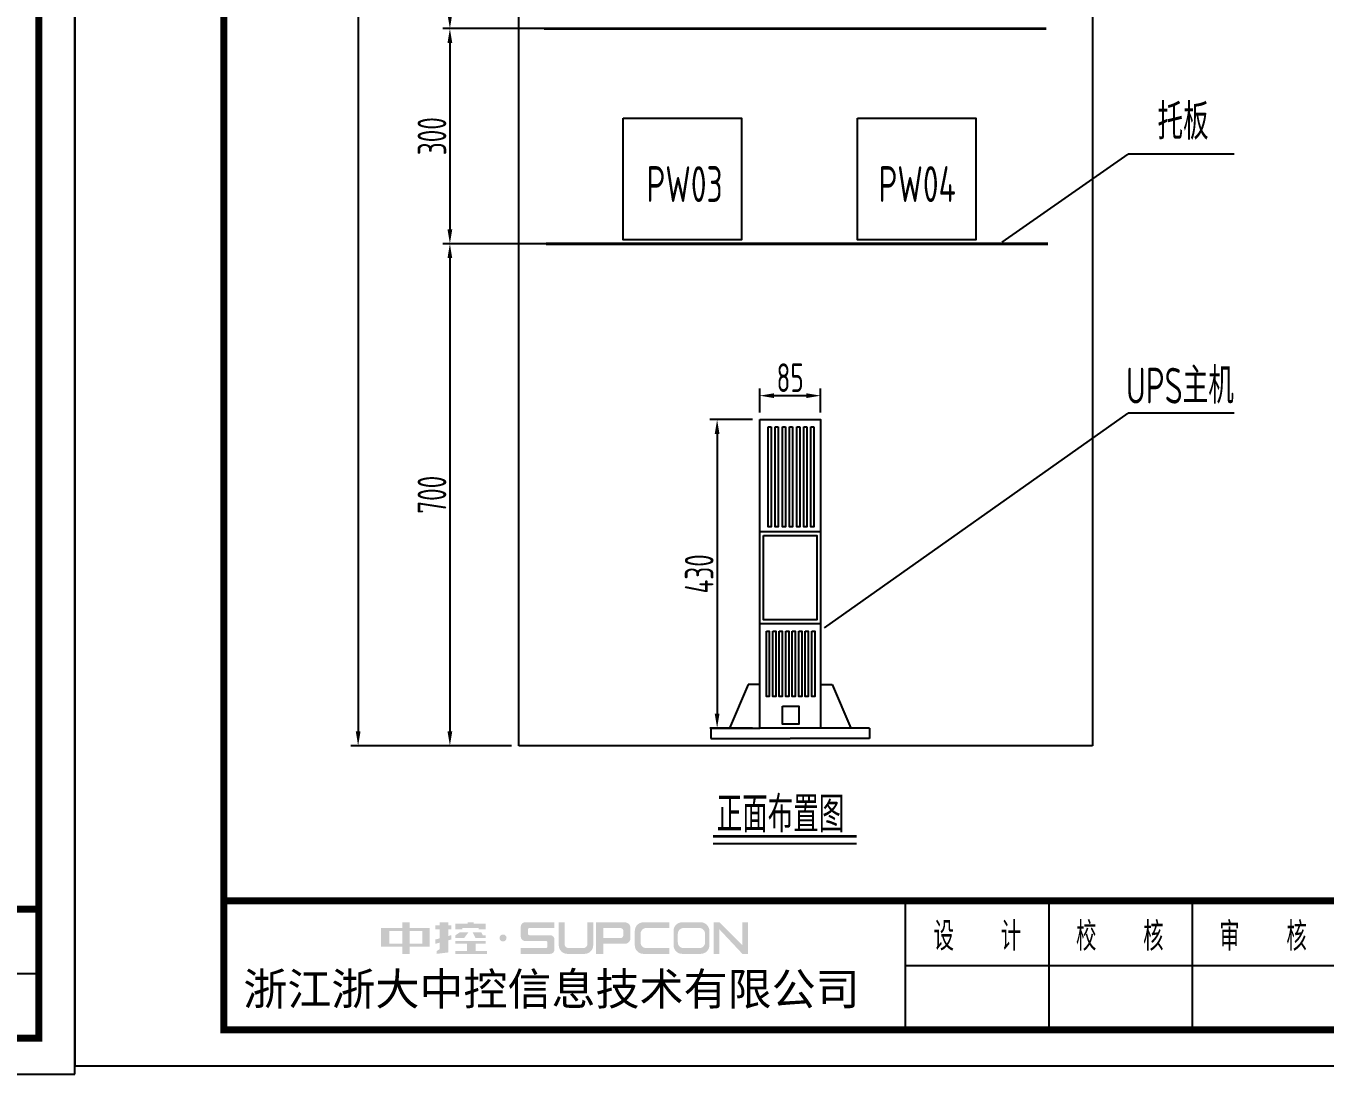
# Model space of a CAD drawing. Header units: millimetres. Extents: x 30557 to 235556, y -116603 to -73383.
# Drawn here: x 85910 to 87722, y -93647 to -92186 of the extents above; entities that cross this region are included whole.
import ezdxf
from ezdxf.enums import TextEntityAlignment as Align

# ---------------------------------------------------------------- set-up
doc = ezdxf.new("R2010")
doc.units = ezdxf.units.MM
doc.layers.add('1', color=3, linetype='Continuous')
doc.layers.add('文本层', color=2, linetype='Continuous')
doc.layers.add('_Drawing', color=7, linetype='Continuous', lineweight=25)
doc.styles.add('supcon', font='sceie.shx', dxfattribs={"width": 0.75, "height": 40, "bigfont": 'sceic.shx'})
doc.styles.add('Title', font='', dxfattribs={"height": 45})
doc.styles.get('Title').set_extended_font_data('SimHei')
doc.dimstyles.new('supcon', dxfattribs={"dimtxt": 20, "dimasz": 20, "dimexe": 10, "dimexo": 10, "dimgap": 5, "dimtad": 1, "dimtoh": 1, "dimdec": 0, "dimzin": 0, "dimdsep": 46, "dimtxsty": 'supcon', "dimcen": 0.09, "dimclrd": 2, "dimclre": 2, "dimclrt": 2, "dimadec": 0, "dimazin": 0, "dimtfac": 1, "dimtdec": 0, "dimtofl": 0, "dimtmove": 0, "dimatfit": 3, "dimfxl": 1, "dimtolj": 1, "dimtzin": 0, "dimarcsym": 0})

# ---------------------------------------------------------------- blocks, each defined once
blk = doc.blocks.new('中控·SUPCON')
at = {"linetype": 'Continuous'}
h = blk.add_hatch(color=2, dxfattribs=at)
h.dxf.hatch_style = 1
h.paths.add_polyline_path([(34, 33), (20, 33), (20, 37), (15, 37), (15, 36), (15, 33), (0, 33), (0, 20), (13, 20), (15, 20), (15, 15), (20, 15), (20, 20), (22, 20), (34, 20)])
h.paths.add_polyline_path([(20, 30), (20, 31), (29, 31), (29, 22), (20.01, 22)], flags=16)
h.paths.add_polyline_path([(15, 30), (14.99, 22), (6, 22), (6, 31), (15, 31)], flags=16)
h.paths.add_polyline_path([(47, 32), (49, 32), (49, 35), (47, 35), (47, 37), (41, 37), (41, 35), (38, 35), (38, 32), (41, 32), (41, 25.82), (38, 25), (38, 22), (41, 22.82), (41, 18.33), (39, 17), (39, 15), (47, 16), (47, 24.45), (49, 25), (49, 28), (47, 27.45)])
h.paths.add_polyline_path([(61, 30), (55, 30), (52, 28), (52, 26), (58, 26)])
h.paths.add_polyline_path([(73, 28), (71, 28), (70, 30), (64, 30), (66, 26), (73, 26)])
h.paths.add_polyline_path([(73, 36), (64.6, 36), (64.6, 37), (60.4, 37), (60.4, 36), (52, 36), (52, 32), (56.83, 32), (56.83, 33.08), (68.17, 33.08), (68.17, 32), (73, 32)])
h.paths.add_polyline_path([(66, 22), (73, 22), (73, 24), (52, 24), (52, 22), (60, 22), (60, 17), (52, 17), (52, 15), (74, 15), (74, 17), (66, 17)])
h.paths.add_polyline_path([(82.72, 26.07, 1), (87.59, 26.07, 1)])
h.paths.add_polyline_path([(118, 28), (103.54, 28, -0.414214), (102.54, 29), (102.54, 32, -0.414214), (103.54, 33), (121, 33), (121, 37), (100.54, 37, 0.414214), (97.54, 34), (97.54, 27, 0.414214), (100.54, 24), (115, 24, -0.414214), (116, 23), (116, 20, -0.414214), (115, 19), (97.54, 19), (97.54, 15), (118, 15, 0.414214), (121, 18), (121, 25, 0.414214)])
h.paths.add_polyline_path([(128, 37), (124, 37), (124, 36), (124, 21, 0.414214), (130, 15), (142, 15, 0.414214), (148, 21), (148, 37), (144, 37), (144, 22, -0.414214), (141, 19), (131, 19, -0.414214), (128, 22)])
h.paths.add_polyline_path([(174, 26), (174, 33, 0.414214), (170, 37), (150, 37), (150, 36), (150, 15), (155, 15), (155, 22), (170, 22, 0.414214)])
h.paths.add_polyline_path([(167, 26), (155, 26), (155, 33), (167, 33, -0.414214), (169, 31), (169, 28, -0.414214)], flags=16)
h.paths.add_polyline_path([(201, 19), (185, 19, -0.414214), (181, 23), (181, 29, -0.414214), (185, 33), (201, 33), (201, 37), (183, 37, 0.414214), (177, 31), (177, 21, 0.414214), (183, 15), (201, 15)])
h.paths.add_polyline_path([(229, 21), (229, 31, 0.414214), (223, 37), (210, 37, 0.414214), (204, 31), (204, 21, 0.414214), (210, 15), (223, 15, 0.414214)])
h.paths.add_polyline_path([(207, 23), (207, 29, -0.414214), (211, 33), (222, 33, -0.414214), (226, 29), (226, 23, -0.414214), (222, 19), (211, 19, -0.414214)], flags=16)
h.paths.add_polyline_path([(236, 32.07), (252, 15), (256, 15), (256, 37), (252, 37), (252, 21), (236, 37), (232, 37), (232, 36), (232, 15), (236, 15)])
h = blk.add_hatch(color=2, dxfattribs=at)
h.dxf.hatch_style = 1
h.paths.add_polyline_path([(34, 33), (20, 33), (20, 37), (15, 37), (15, 36), (15, 33), (0, 33), (0, 20), (13, 20), (15, 20), (15, 15), (20, 15), (20, 20), (22, 20), (34, 20)])
h.paths.add_polyline_path([(20, 30), (20, 31), (29, 31), (29, 22), (20.01, 22)], flags=16)
h.paths.add_polyline_path([(15, 30), (14.99, 22), (6, 22), (6, 31), (15, 31)], flags=16)
h.paths.add_polyline_path([(47, 32), (49, 32), (49, 35), (47, 35), (47, 37), (41, 37), (41, 35), (38, 35), (38, 32), (41, 32), (41, 25.82), (38, 25), (38, 22), (41, 22.82), (41, 18.33), (39, 17), (39, 15), (47, 16), (47, 24.45), (49, 25), (49, 28), (47, 27.45)])
h.paths.add_polyline_path([(61, 30), (55, 30), (52, 28), (52, 26), (58, 26)])
h.paths.add_polyline_path([(73, 28), (71, 28), (70, 30), (64, 30), (66, 26), (73, 26)])
h.paths.add_polyline_path([(73, 36), (64.6, 36), (64.6, 37), (60.4, 37), (60.4, 36), (52, 36), (52, 32), (56.83, 32), (56.83, 33.08), (68.17, 33.08), (68.17, 32), (73, 32)])
h.paths.add_polyline_path([(66, 22), (73, 22), (73, 24), (52, 24), (52, 22), (60, 22), (60, 17), (52, 17), (52, 15), (74, 15), (74, 17), (66, 17)])
h.paths.add_polyline_path([(82.72, 26.07, 1), (87.59, 26.07, 1)])
h.paths.add_polyline_path([(118, 28), (103.54, 28, -0.414214), (102.54, 29), (102.54, 32, -0.414214), (103.54, 33), (121, 33), (121, 37), (100.54, 37, 0.414214), (97.54, 34), (97.54, 27, 0.414214), (100.54, 24), (115, 24, -0.414214), (116, 23), (116, 20, -0.414214), (115, 19), (97.54, 19), (97.54, 15), (118, 15, 0.414214), (121, 18), (121, 25, 0.414214)])
h.paths.add_polyline_path([(128, 37), (124, 37), (124, 36), (124, 21, 0.414214), (130, 15), (142, 15, 0.414214), (148, 21), (148, 37), (144, 37), (144, 22, -0.414214), (141, 19), (131, 19, -0.414214), (128, 22)])
h.paths.add_polyline_path([(174, 26), (174, 33, 0.414214), (170, 37), (150, 37), (150, 36), (150, 15), (155, 15), (155, 22), (170, 22, 0.414214)])
h.paths.add_polyline_path([(167, 26), (155, 26), (155, 33), (167, 33, -0.414214), (169, 31), (169, 28, -0.414214)], flags=16)
h.paths.add_polyline_path([(201, 19), (185, 19, -0.414214), (181, 23), (181, 29, -0.414214), (185, 33), (201, 33), (201, 37), (183, 37, 0.414214), (177, 31), (177, 21, 0.414214), (183, 15), (201, 15)])
h.paths.add_polyline_path([(229, 21), (229, 31, 0.414214), (223, 37), (210, 37, 0.414214), (204, 31), (204, 21, 0.414214), (210, 15), (223, 15, 0.414214)])
h.paths.add_polyline_path([(207, 23), (207, 29, -0.414214), (211, 33), (222, 33, -0.414214), (226, 29), (226, 23, -0.414214), (222, 19), (211, 19, -0.414214)], flags=16)
h.paths.add_polyline_path([(236, 32.07), (252, 15), (256, 15), (256, 37), (252, 37), (252, 21), (236, 37), (232, 37), (232, 36), (232, 15), (236, 15)])
h = blk.add_hatch(color=2, dxfattribs=at)
h.dxf.hatch_style = 1
h.paths.add_polyline_path([(34, 33), (20, 33), (20, 37), (15, 37), (15, 36), (15, 33), (0, 33), (0, 20), (13, 20), (15, 20), (15, 15), (20, 15), (20, 20), (22, 20), (34, 20)])
h.paths.add_polyline_path([(20, 30), (20, 31), (29, 31), (29, 22), (20.01, 22)], flags=16)
h.paths.add_polyline_path([(15, 30), (14.99, 22), (6, 22), (6, 31), (15, 31)], flags=16)
h.paths.add_polyline_path([(47, 32), (49, 32), (49, 35), (47, 35), (47, 37), (41, 37), (41, 35), (38, 35), (38, 32), (41, 32), (41, 25.82), (38, 25), (38, 22), (41, 22.82), (41, 18.33), (39, 17), (39, 15), (47, 16), (47, 24.45), (49, 25), (49, 28), (47, 27.45)])
h.paths.add_polyline_path([(61, 30), (55, 30), (52, 28), (52, 26), (58, 26)])
h.paths.add_polyline_path([(73, 28), (71, 28), (70, 30), (64, 30), (66, 26), (73, 26)])
h.paths.add_polyline_path([(73, 36), (64.6, 36), (64.6, 37), (60.4, 37), (60.4, 36), (52, 36), (52, 32), (56.83, 32), (56.83, 33.08), (68.17, 33.08), (68.17, 32), (73, 32)])
h.paths.add_polyline_path([(66, 22), (73, 22), (73, 24), (52, 24), (52, 22), (60, 22), (60, 17), (52, 17), (52, 15), (74, 15), (74, 17), (66, 17)])
h.paths.add_polyline_path([(82.72, 26.07, 1), (87.59, 26.07, 1)])
h.paths.add_polyline_path([(118, 28), (103.54, 28, -0.414214), (102.54, 29), (102.54, 32, -0.414214), (103.54, 33), (121, 33), (121, 37), (100.54, 37, 0.414214), (97.54, 34), (97.54, 27, 0.414214), (100.54, 24), (115, 24, -0.414214), (116, 23), (116, 20, -0.414214), (115, 19), (97.54, 19), (97.54, 15), (118, 15, 0.414214), (121, 18), (121, 25, 0.414214)])
h.paths.add_polyline_path([(128, 37), (124, 37), (124, 36), (124, 21, 0.414214), (130, 15), (142, 15, 0.414214), (148, 21), (148, 37), (144, 37), (144, 22, -0.414214), (141, 19), (131, 19, -0.414214), (128, 22)])
h.paths.add_polyline_path([(174, 26), (174, 33, 0.414214), (170, 37), (150, 37), (150, 36), (150, 15), (155, 15), (155, 22), (170, 22, 0.414214)])
h.paths.add_polyline_path([(167, 26), (155, 26), (155, 33), (167, 33, -0.414214), (169, 31), (169, 28, -0.414214)], flags=16)
h.paths.add_polyline_path([(201, 19), (185, 19, -0.414214), (181, 23), (181, 29, -0.414214), (185, 33), (201, 33), (201, 37), (183, 37, 0.414214), (177, 31), (177, 21, 0.414214), (183, 15), (201, 15)])
h.paths.add_polyline_path([(229, 21), (229, 31, 0.414214), (223, 37), (210, 37, 0.414214), (204, 31), (204, 21, 0.414214), (210, 15), (223, 15, 0.414214)])
h.paths.add_polyline_path([(207, 23), (207, 29, -0.414214), (211, 33), (222, 33, -0.414214), (226, 29), (226, 23, -0.414214), (222, 19), (211, 19, -0.414214)], flags=16)
h.paths.add_polyline_path([(236, 32.07), (252, 15), (256, 15), (256, 37), (252, 37), (252, 21), (236, 37), (232, 37), (232, 36), (232, 15), (236, 15)])
h = blk.add_hatch(color=2, dxfattribs=at)
h.dxf.hatch_style = 1
h.paths.add_polyline_path([(34, 33), (20, 33), (20, 37), (15, 37), (15, 36), (15, 33), (0, 33), (0, 20), (13, 20), (15, 20), (15, 15), (20, 15), (20, 20), (22, 20), (34, 20)])
h.paths.add_polyline_path([(20, 30), (20, 31), (29, 31), (29, 22), (20.01, 22)], flags=16)
h.paths.add_polyline_path([(15, 30), (14.99, 22), (6, 22), (6, 31), (15, 31)], flags=16)
h.paths.add_polyline_path([(47, 32), (49, 32), (49, 35), (47, 35), (47, 37), (41, 37), (41, 35), (38, 35), (38, 32), (41, 32), (41, 25.82), (38, 25), (38, 22), (41, 22.82), (41, 18.33), (39, 17), (39, 15), (47, 16), (47, 24.45), (49, 25), (49, 28), (47, 27.45)])
h.paths.add_polyline_path([(61, 30), (55, 30), (52, 28), (52, 26), (58, 26)])
h.paths.add_polyline_path([(73, 28), (71, 28), (70, 30), (64, 30), (66, 26), (73, 26)])
h.paths.add_polyline_path([(73, 36), (64.6, 36), (64.6, 37), (60.4, 37), (60.4, 36), (52, 36), (52, 32), (56.83, 32), (56.83, 33.08), (68.17, 33.08), (68.17, 32), (73, 32)])
h.paths.add_polyline_path([(66, 22), (73, 22), (73, 24), (52, 24), (52, 22), (60, 22), (60, 17), (52, 17), (52, 15), (74, 15), (74, 17), (66, 17)])
h.paths.add_polyline_path([(82.72, 26.07, 1), (87.59, 26.07, 1)])
h.paths.add_polyline_path([(118, 28), (103.54, 28, -0.414214), (102.54, 29), (102.54, 32, -0.414214), (103.54, 33), (121, 33), (121, 37), (100.54, 37, 0.414214), (97.54, 34), (97.54, 27, 0.414214), (100.54, 24), (115, 24, -0.414214), (116, 23), (116, 20, -0.414214), (115, 19), (97.54, 19), (97.54, 15), (118, 15, 0.414214), (121, 18), (121, 25, 0.414214)])
h.paths.add_polyline_path([(128, 37), (124, 37), (124, 36), (124, 21, 0.414214), (130, 15), (142, 15, 0.414214), (148, 21), (148, 37), (144, 37), (144, 22, -0.414214), (141, 19), (131, 19, -0.414214), (128, 22)])
h.paths.add_polyline_path([(174, 26), (174, 33, 0.414214), (170, 37), (150, 37), (150, 36), (150, 15), (155, 15), (155, 22), (170, 22, 0.414214)])
h.paths.add_polyline_path([(167, 26), (155, 26), (155, 33), (167, 33, -0.414214), (169, 31), (169, 28, -0.414214)], flags=16)
h.paths.add_polyline_path([(201, 19), (185, 19, -0.414214), (181, 23), (181, 29, -0.414214), (185, 33), (201, 33), (201, 37), (183, 37, 0.414214), (177, 31), (177, 21, 0.414214), (183, 15), (201, 15)])
h.paths.add_polyline_path([(229, 21), (229, 31, 0.414214), (223, 37), (210, 37, 0.414214), (204, 31), (204, 21, 0.414214), (210, 15), (223, 15, 0.414214)])
h.paths.add_polyline_path([(207, 23), (207, 29, -0.414214), (211, 33), (222, 33, -0.414214), (226, 29), (226, 23, -0.414214), (222, 19), (211, 19, -0.414214)], flags=16)
h.paths.add_polyline_path([(236, 32.07), (252, 15), (256, 15), (256, 37), (252, 37), (252, 21), (236, 37), (232, 37), (232, 36), (232, 15), (236, 15)])
h = blk.add_hatch(color=2, dxfattribs=at)
h.dxf.hatch_style = 1
h.paths.add_polyline_path([(34, 33), (20, 33), (20, 37), (15, 37), (15, 36), (15, 33), (0, 33), (0, 20), (13, 20), (15, 20), (15, 15), (20, 15), (20, 20), (22, 20), (34, 20)])
h.paths.add_polyline_path([(20, 30), (20, 31), (29, 31), (29, 22), (20.01, 22)], flags=16)
h.paths.add_polyline_path([(15, 30), (14.99, 22), (6, 22), (6, 31), (15, 31)], flags=16)
h.paths.add_polyline_path([(47, 32), (49, 32), (49, 35), (47, 35), (47, 37), (41, 37), (41, 35), (38, 35), (38, 32), (41, 32), (41, 25.82), (38, 25), (38, 22), (41, 22.82), (41, 18.33), (39, 17), (39, 15), (47, 16), (47, 24.45), (49, 25), (49, 28), (47, 27.45)])
h.paths.add_polyline_path([(61, 30), (55, 30), (52, 28), (52, 26), (58, 26)])
h.paths.add_polyline_path([(73, 28), (71, 28), (70, 30), (64, 30), (66, 26), (73, 26)])
h.paths.add_polyline_path([(73, 36), (64.6, 36), (64.6, 37), (60.4, 37), (60.4, 36), (52, 36), (52, 32), (56.83, 32), (56.83, 33.08), (68.17, 33.08), (68.17, 32), (73, 32)])
h.paths.add_polyline_path([(66, 22), (73, 22), (73, 24), (52, 24), (52, 22), (60, 22), (60, 17), (52, 17), (52, 15), (74, 15), (74, 17), (66, 17)])
h.paths.add_polyline_path([(82.72, 26.07, 1), (87.59, 26.07, 1)])
h.paths.add_polyline_path([(118, 28), (103.54, 28, -0.414214), (102.54, 29), (102.54, 32, -0.414214), (103.54, 33), (121, 33), (121, 37), (100.54, 37, 0.414214), (97.54, 34), (97.54, 27, 0.414214), (100.54, 24), (115, 24, -0.414214), (116, 23), (116, 20, -0.414214), (115, 19), (97.54, 19), (97.54, 15), (118, 15, 0.414214), (121, 18), (121, 25, 0.414214)])
h.paths.add_polyline_path([(128, 37), (124, 37), (124, 36), (124, 21, 0.414214), (130, 15), (142, 15, 0.414214), (148, 21), (148, 37), (144, 37), (144, 22, -0.414214), (141, 19), (131, 19, -0.414214), (128, 22)])
h.paths.add_polyline_path([(174, 26), (174, 33, 0.414214), (170, 37), (150, 37), (150, 36), (150, 15), (155, 15), (155, 22), (170, 22, 0.414214)])
h.paths.add_polyline_path([(167, 26), (155, 26), (155, 33), (167, 33, -0.414214), (169, 31), (169, 28, -0.414214)], flags=16)
h.paths.add_polyline_path([(201, 19), (185, 19, -0.414214), (181, 23), (181, 29, -0.414214), (185, 33), (201, 33), (201, 37), (183, 37, 0.414214), (177, 31), (177, 21, 0.414214), (183, 15), (201, 15)])
h.paths.add_polyline_path([(229, 21), (229, 31, 0.414214), (223, 37), (210, 37, 0.414214), (204, 31), (204, 21, 0.414214), (210, 15), (223, 15, 0.414214)])
h.paths.add_polyline_path([(207, 23), (207, 29, -0.414214), (211, 33), (222, 33, -0.414214), (226, 29), (226, 23, -0.414214), (222, 19), (211, 19, -0.414214)], flags=16)
h.paths.add_polyline_path([(236, 32.07), (252, 15), (256, 15), (256, 37), (252, 37), (252, 21), (236, 37), (232, 37), (232, 36), (232, 15), (236, 15)])
h = blk.add_hatch(color=2, dxfattribs=at)
h.dxf.hatch_style = 1
h.paths.add_polyline_path([(34, 33), (20, 33), (20, 37), (15, 37), (15, 36), (15, 33), (0, 33), (0, 20), (13, 20), (15, 20), (15, 15), (20, 15), (20, 20), (22, 20), (34, 20)])
h.paths.add_polyline_path([(20, 30), (20, 31), (29, 31), (29, 22), (20.01, 22)], flags=16)
h.paths.add_polyline_path([(15, 30), (14.99, 22), (6, 22), (6, 31), (15, 31)], flags=16)
h.paths.add_polyline_path([(47, 32), (49, 32), (49, 35), (47, 35), (47, 37), (41, 37), (41, 35), (38, 35), (38, 32), (41, 32), (41, 25.82), (38, 25), (38, 22), (41, 22.82), (41, 18.33), (39, 17), (39, 15), (47, 16), (47, 24.45), (49, 25), (49, 28), (47, 27.45)])
h.paths.add_polyline_path([(61, 30), (55, 30), (52, 28), (52, 26), (58, 26)])
h.paths.add_polyline_path([(73, 28), (71, 28), (70, 30), (64, 30), (66, 26), (73, 26)])
h.paths.add_polyline_path([(73, 36), (64.6, 36), (64.6, 37), (60.4, 37), (60.4, 36), (52, 36), (52, 32), (56.83, 32), (56.83, 33.08), (68.17, 33.08), (68.17, 32), (73, 32)])
h.paths.add_polyline_path([(66, 22), (73, 22), (73, 24), (52, 24), (52, 22), (60, 22), (60, 17), (52, 17), (52, 15), (74, 15), (74, 17), (66, 17)])
h.paths.add_polyline_path([(82.72, 26.07, 1), (87.59, 26.07, 1)])
h.paths.add_polyline_path([(118, 28), (103.54, 28, -0.414214), (102.54, 29), (102.54, 32, -0.414214), (103.54, 33), (121, 33), (121, 37), (100.54, 37, 0.414214), (97.54, 34), (97.54, 27, 0.414214), (100.54, 24), (115, 24, -0.414214), (116, 23), (116, 20, -0.414214), (115, 19), (97.54, 19), (97.54, 15), (118, 15, 0.414214), (121, 18), (121, 25, 0.414214)])
h.paths.add_polyline_path([(128, 37), (124, 37), (124, 36), (124, 21, 0.414214), (130, 15), (142, 15, 0.414214), (148, 21), (148, 37), (144, 37), (144, 22, -0.414214), (141, 19), (131, 19, -0.414214), (128, 22)])
h.paths.add_polyline_path([(174, 26), (174, 33, 0.414214), (170, 37), (150, 37), (150, 36), (150, 15), (155, 15), (155, 22), (170, 22, 0.414214)])
h.paths.add_polyline_path([(167, 26), (155, 26), (155, 33), (167, 33, -0.414214), (169, 31), (169, 28, -0.414214)], flags=16)
h.paths.add_polyline_path([(201, 19), (185, 19, -0.414214), (181, 23), (181, 29, -0.414214), (185, 33), (201, 33), (201, 37), (183, 37, 0.414214), (177, 31), (177, 21, 0.414214), (183, 15), (201, 15)])
h.paths.add_polyline_path([(229, 21), (229, 31, 0.414214), (223, 37), (210, 37, 0.414214), (204, 31), (204, 21, 0.414214), (210, 15), (223, 15, 0.414214)])
h.paths.add_polyline_path([(207, 23), (207, 29, -0.414214), (211, 33), (222, 33, -0.414214), (226, 29), (226, 23, -0.414214), (222, 19), (211, 19, -0.414214)], flags=16)
h.paths.add_polyline_path([(236, 32.07), (252, 15), (256, 15), (256, 37), (252, 37), (252, 21), (236, 37), (232, 37), (232, 36), (232, 15), (236, 15)])
blk = doc.blocks.new('supcon图框')
at = {"linetype": 'Continuous'}
for p, q in [((1987.7, 4361.7), (1987.7, 1421.7)), ((6145.7, 1421.7), (6145.7, 4361.7)), ((1987.7, 1421.7), (6145.7, 1421.7))]:
    blk.add_line(p, q, dxfattribs=at)
for p, q in [((3145.7, 1651.7), (3145.7, 1471.7)), ((3345.7, 1651.7), (3345.7, 1471.7)), ((3545.7, 1651.7), (3545.7, 1471.7)), ((3145.7, 1561.7), (3895.7, 1561.7)), ((5195.7, 1561.7), (6095.7, 1561.7))]:
    blk.add_line(p, q)
at = {"linetype": 'Continuous', "const_width": 10}
blk.add_lwpolyline([(2195.7, 4311.7), (6095.7, 4311.7), (6095.7, 1471.7), (2195.7, 1471.7)], close=True, dxfattribs=at)
blk.add_lwpolyline([(2195.7, 1651.7), (6095.7, 1651.7)], dxfattribs=at)
at = {"linetype": 'Continuous', "xscale": 2, "yscale": 2, "zscale": 2}
blk.add_blockref('中控·SUPCON', (2414.6, 1547.7), dxfattribs=at)
at = {"style": 'supcon', "width": 0.75}
for s, p in [('设    计', (3246.2, 1604.2)), ('校    核', (3444.8, 1604.2)), ('审    核', (3644.5, 1604.2))]:
    blk.add_text(s, height=40, dxfattribs=at).set_placement(p, align=Align.MIDDLE)
at = {"style": 'Title'}
blk.add_text('浙江浙大中控信息技术有限公司', height=45, dxfattribs=at).set_placement((2222.8, 1506.2))
blk = doc.blocks.new('*D306')
at = {"layer": '_Drawing', "color": 2, "linetype": 'Continuous', "lineweight": -2}
for p, q in [((86586.5, -90989.2), (86362.7, -90989.2)), ((86372.7, -91009.2), (86372.7, -93169.2)), ((86586.5, -93189.2), (86362.7, -93189.2))]:
    blk.add_line(p, q, dxfattribs=at)
at = {"layer": '_Drawing', "color": 2}
for points in [[(86376, -91009.2), (86369.4, -91009.2), (86372.7, -90989.2)], [(86369.4, -93169.2), (86376, -93169.2), (86372.7, -93189.2)]]:
    blk.add_solid(points, dxfattribs=at)
at = {"layer": 'DEFPOINTS', "color": 0}
for p in [(86596.5, -90989.2), (86372.7, -93189.2), (86596.5, -93189.2)]:
    blk.add_point(p, dxfattribs=at)
at = {"layer": '_Drawing', "color": 2, "insert": (86347.7, -92101.9), "char_height": 40, "attachment_point": 5, "rotation": 90, "style": 'supcon'}
blk.add_mtext('\\A1;2200', dxfattribs=at)
blk = doc.blocks.new('*D310')
at = {"color": 2, "lineweight": -2}
for p, q in [((86662.9, -92489.2), (86490.6, -92489.2)), ((86500.6, -92509.2), (86500.6, -93169.2)), ((86586.5, -93189.2), (86490.6, -93189.2))]:
    blk.add_line(p, q, dxfattribs=at)
at = {"color": 2}
for points in [[(86503.9, -92509.2), (86497.3, -92509.2), (86500.6, -92489.2)], [(86497.3, -93169.2), (86503.9, -93169.2), (86500.6, -93189.2)]]:
    blk.add_solid(points, dxfattribs=at)
at = {"layer": 'DEFPOINTS', "color": 0}
for p in [(86672.9, -92489.2), (86500.6, -93189.2), (86596.5, -93189.2)]:
    blk.add_point(p, dxfattribs=at)
at = {"color": 2, "insert": (86475.6, -92839.2), "char_height": 40, "attachment_point": 5, "rotation": 90, "style": 'supcon'}
blk.add_mtext('\\A1;700', dxfattribs=at)
blk = doc.blocks.new('*D312')
at = {"color": 2, "lineweight": -2}
for p, q in [((86672, -92189.2), (86490.6, -92189.2)), ((86500.6, -92209.2), (86500.6, -92469.2)), ((86672, -92489.2), (86490.6, -92489.2))]:
    blk.add_line(p, q, dxfattribs=at)
at = {"color": 2}
for points in [[(86503.9, -92209.2), (86497.3, -92209.2), (86500.6, -92189.2)], [(86497.3, -92469.2), (86503.9, -92469.2), (86500.6, -92489.2)]]:
    blk.add_solid(points, dxfattribs=at)
at = {"layer": 'DEFPOINTS', "color": 0}
for p in [(86682, -92189.2), (86500.6, -92489.2), (86682, -92489.2)]:
    blk.add_point(p, dxfattribs=at)
at = {"color": 2, "insert": (86475.6, -92339.2), "char_height": 40, "attachment_point": 5, "rotation": 90, "style": 'supcon'}
blk.add_mtext('\\A1;300', dxfattribs=at)
blk = doc.blocks.new('*D314')
at = {"color": 2, "lineweight": -2}
for p, q in [((86672, -91889.2), (86490.6, -91889.2)), ((86500.6, -91909.2), (86500.6, -92169.2)), ((86672, -92189.2), (86490.6, -92189.2))]:
    blk.add_line(p, q, dxfattribs=at)
at = {"color": 2}
for points in [[(86503.9, -91909.2), (86497.3, -91909.2), (86500.6, -91889.2)], [(86497.3, -92169.2), (86503.9, -92169.2), (86500.6, -92189.2)]]:
    blk.add_solid(points, dxfattribs=at)
at = {"layer": 'DEFPOINTS', "color": 0}
for p in [(86682, -91889.2), (86500.6, -92189.2), (86682, -92189.2)]:
    blk.add_point(p, dxfattribs=at)
at = {"color": 2, "insert": (86475.6, -92039.2), "char_height": 40, "attachment_point": 5, "rotation": 90, "style": 'supcon'}
blk.add_mtext('\\A1;300', dxfattribs=at)
blk = doc.blocks.new('*D315')
at = {"color": 2, "lineweight": -2}
for p, q in [((86932.5, -92724.5), (86932.5, -92691)), ((86952.5, -92701), (86997.5, -92701)), ((87017.5, -92724.5), (87017.5, -92691))]:
    blk.add_line(p, q, dxfattribs=at)
at = {"color": 2}
for points in [[(86952.5, -92697.7), (86952.5, -92704.4), (86932.5, -92701)], [(86997.5, -92704.4), (86997.5, -92697.7), (87017.5, -92701)]]:
    blk.add_solid(points, dxfattribs=at)
at = {"layer": 'DEFPOINTS', "color": 0}
for p in [(87017.5, -92701), (86932.5, -92734.5), (87017.5, -92734.5)]:
    blk.add_point(p, dxfattribs=at)
at = {"color": 2, "insert": (86975, -92676), "char_height": 40, "attachment_point": 5, "style": 'supcon'}
blk.add_mtext('\\A1;85', dxfattribs=at)
blk = doc.blocks.new('*D316')
at = {"color": 2, "lineweight": -2}
for p, q in [((86922.5, -92734.5), (86863.2, -92734.5)), ((86873.2, -92754.5), (86873.2, -93144.5)), ((86922.5, -93164.5), (86863.2, -93164.5))]:
    blk.add_line(p, q, dxfattribs=at)
at = {"color": 2}
for points in [[(86876.5, -92754.5), (86869.8, -92754.5), (86873.2, -92734.5)], [(86869.8, -93144.5), (86876.5, -93144.5), (86873.2, -93164.5)]]:
    blk.add_solid(points, dxfattribs=at)
at = {"layer": 'DEFPOINTS', "color": 0}
for p in [(86932.5, -92734.5), (86873.2, -93164.5), (86932.5, -93164.5)]:
    blk.add_point(p, dxfattribs=at)
at = {"color": 2, "insert": (86848.2, -92949.5), "char_height": 40, "attachment_point": 5, "rotation": 90, "style": 'supcon'}
blk.add_mtext('\\A1;430', dxfattribs=at)

msp = doc.modelspace()

# ---------------------------------------------------------------- linework, layer by layer
for p, q in [((87396.5, -90989.2), (87396.5, -93189.2)), ((87270.7, -92487.1), (87446.2, -92364.2)), ((87023, -93024.9), (87446.2, -92725.4)), ((86944.2, -92744.5), (86948.5, -92744.5)), ((86954.2, -92744.5), (86958.4, -92744.5)), ((86964.1, -92744.5), (86968.4, -92744.5)), ((86974.1, -92744.5), (86978.3, -92744.5)), ((86984.1, -92744.5), (86988.3, -92744.5)), ((86994, -92744.5), (86998.2, -92744.5)), ((87004, -92744.5), (87008.2, -92744.5)), ((86916.6, -93104), (86890.6, -93164.5)), ((86932.5, -93104), (86916.6, -93104)), ((87017.5, -93104), (87033.5, -93104)), ((87033.5, -93104), (87059.5, -93164.5)), ((86864.6, -93164.5), (86864.6, -93179.2)), ((86864.6, -93164.5), (86932.5, -93164.5)), ((87085.5, -93164.5), (87017.5, -93164.5)), ((87085.5, -93164.5), (87085.5, -93179.2)), ((86864.6, -93179.2), (86975, -93179.2)), ((87085.5, -93179.2), (86975, -93179.2)), ((86867.6, -93325.6), (87067.6, -93325.6))]:
    msp.add_line(p, q)
at = {"ltscale": 100}
for p, q in [((87593.9, -92364.2), (87446.2, -92364.2)), ((87593.9, -92725.4), (87446.2, -92725.4))]:
    msp.add_line(p, q, dxfattribs=at)
at = {"const_width": 4}
for points in [[(86632, -92189.2), (87332, -92189.2)], [(86634.4, -92489.2), (87334.4, -92489.2)], [(86672.9, -92489.2), (87295.8, -92489.2)], [(86867.6, -93315.6), (87067.6, -93315.6)]]:
    msp.add_lwpolyline(points, dxfattribs=at)
for points in [[(86742.3, -92313.9), (86907.3, -92313.9), (86907.3, -92483.9), (86742.3, -92483.9)], [(87068.8, -92313.9), (87233.8, -92313.9), (87233.8, -92483.9), (87068.8, -92483.9)], [(86932.5, -92734.5), (87017.5, -92734.5), (87017.5, -93164.5), (86932.5, -93164.5)], [(86932.5, -92890.5), (87017.5, -92890.5), (87017.5, -93019.2), (86932.5, -93019.2)], [(86937.8, -92896.1), (87012.4, -92896.1), (87012.4, -93013.7), (86937.8, -93013.7)], [(86941.8, -93029.5), (86945.9, -93029.5), (86945.9, -93120.4), (86941.8, -93120.4)], [(86950.8, -93029.5), (86954.9, -93029.5), (86954.9, -93120.4), (86950.8, -93120.4)], [(86959.9, -93029.5), (86964, -93029.5), (86964, -93120.4), (86959.9, -93120.4)], [(86968.9, -93029.5), (86973, -93029.5), (86973, -93120.4), (86968.9, -93120.4)], [(86978, -93029.5), (86982.1, -93029.5), (86982.1, -93120.4), (86978, -93120.4)], [(86987, -93029.5), (86991.2, -93029.5), (86991.2, -93120.4), (86987, -93120.4)], [(86996.1, -93029.5), (87000.2, -93029.5), (87000.2, -93120.4), (86996.1, -93120.4)], [(87005.1, -93029.5), (87009.3, -93029.5), (87009.3, -93120.4), (87005.1, -93120.4)], [(86964.5, -93134.1), (86987.2, -93134.1), (86987.2, -93159.2), (86964.5, -93159.2)]]:
    msp.add_lwpolyline(points, close=True)
for points in [[(86948.5, -92744.5), (86948.5, -92884), (86944.2, -92884), (86944.2, -92744.5)], [(86958.4, -92744.5), (86958.4, -92884), (86954.2, -92884), (86954.2, -92744.5)], [(86968.4, -92744.5), (86968.4, -92884), (86964.1, -92884), (86964.1, -92744.5)], [(86978.3, -92744.5), (86978.3, -92884), (86974.1, -92884), (86974.1, -92744.5)], [(86988.3, -92744.5), (86988.3, -92884), (86984.1, -92884), (86984.1, -92744.5)], [(86998.2, -92744.5), (86998.2, -92884), (86994, -92884), (86994, -92744.5)], [(87008.2, -92744.5), (87008.2, -92884), (87004, -92884), (87004, -92744.5)]]:
    msp.add_lwpolyline(points)
at = {"layer": '_Drawing'}
for p, q in [((86596.5, -93189.2), (86596.5, -90989.2)), ((87396.5, -93189.2), (86596.5, -93189.2))]:
    msp.add_line(p, q, dxfattribs=at)

# ---------------------------------------------------------------- block references
for p in [(79831.8, -95068.7), (83989.8, -95057.1)]:
    msp.add_blockref('supcon图框', p)

# ---------------------------------------------------------------- texts
at = {"layer": '1', "color": 7, "style": 'supcon', "width": 0.75}
msp.add_text('正面布置图', height=50, dxfattribs=at).set_placement((86872.5, -93309.8))
at = {"layer": '_Drawing', "color": 7, "style": 'supcon', "width": 0.75}
msp.add_text('托板', height=50, dxfattribs=at).set_placement((87522.8, -92316.4), align=Align.MIDDLE)
at = {"layer": '文本层', "color": 7, "style": 'supcon', "width": 0.75}
for s, p in [('PW03', (86774.6, -92431)), ('PW04', (87098.1, -92431)), ('UPS主机', (87443.2, -92712.1))]:
    msp.add_text(s, height=50, dxfattribs=at).set_placement(p)

# ---------------------------------------------------------------- dimensions: what is measured, and where the dimension line sits
for base, p1, p2, picture, middle in [((86500.6, -92189.2), (86682, -91889.2), (86682, -92189.2), '*D314', (86475.6, -92039.2)), ((86500.6, -92489.2), (86682, -92189.2), (86682, -92489.2), '*D312', (86475.6, -92339.2)), ((86500.6, -93189.2), (86672.9, -92489.2), (86596.5, -93189.2), '*D310', (86475.6, -92839.2)), ((86873.2, -93164.5), (86932.5, -92734.5), (86932.5, -93164.5), '*D316', (86848.2, -92949.5))]:
    dim = msp.add_linear_dim(base=base, p1=p1, p2=p2, angle=90, dimstyle='supcon')
    dim.commit()
    dim.dimension.update_dxf_attribs({"geometry": picture, "text_midpoint": middle})
dim = msp.add_linear_dim(base=(87017.5, -92701), p1=(86932.5, -92734.5), p2=(87017.5, -92734.5), dimstyle='supcon')
dim.commit()
dim.dimension.update_dxf_attribs({"geometry": '*D315', "text_midpoint": (86975, -92676)})
at = {"layer": '_Drawing', "linetype": 'Continuous'}
dim = msp.add_linear_dim(base=(86372.7, -93189.2), p1=(86596.5, -90989.2), p2=(86596.5, -93189.2), angle=90, dimstyle='supcon', dxfattribs=at)
dim.commit()
dim.dimension.update_dxf_attribs({"geometry": '*D306', "text_midpoint": (86372.7, -92101.9), "dimtype": 160})

doc.saveas('drawing.dxf')
